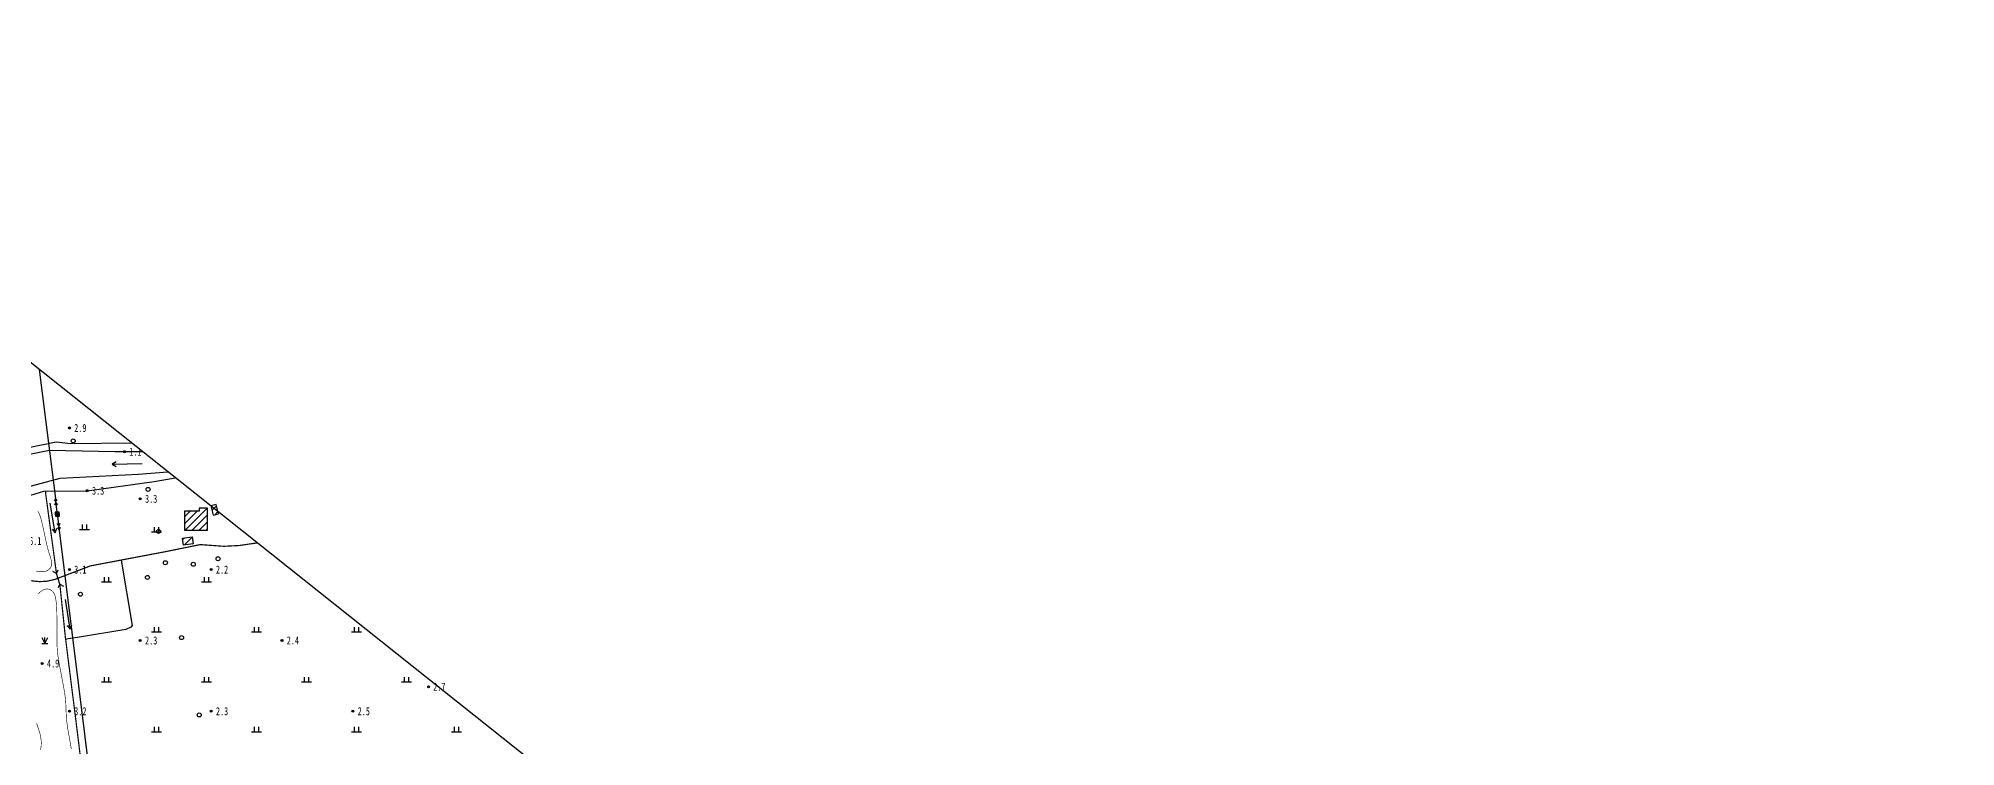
# Model space of a CAD drawing. Header units: metres. Extents: x 494039 to 619385, y 3351420 to 3402703.
# Drawn here: x 582497 to 583456, y 3396772 to 3397126 of the extents above; entities that cross this region are included whole.
import ezdxf
from ezdxf.enums import TextEntityAlignment as Align

# ---------------------------------------------------------------- set-up
doc = ezdxf.new("R2010")
doc.units = ezdxf.units.M
for name, pattern in [('2180', [0]), ('4430', [0]), ('8521', [0])]:
    doc.linetypes.add(name, pattern=pattern)
for name, color, linetype in [('210100', 130, 'Continuous'), ('220200', 130, 'Continuous'), ('220900', 130, '2180'), ('261301', 141, 'Continuous'), ('310300', 8, 'Continuous'), ('440300', 8, '4430'), ('510301', 8, 'Continuous'), ('510303', 8, 'Continuous'), ('541000', 8, 'Continuous'), ('720100', 8, 'Continuous'), ('760201', 8, '8521'), ('810302', 8, 'Continuous'), ('820200', 8, 'Continuous'), ('范围线', 8, 'Continuous')]:
    doc.layers.add(name, color=color, linetype=linetype)
doc.layers.add('710101', color=8, linetype='Continuous', lineweight=0)
pattern_1 = [(45, (0, 0), (-1.767766953, 1.767766953), [])]

# ---------------------------------------------------------------- blocks, each defined once
blk = doc.blocks.new('gc170')
at = {"linetype": 'Continuous'}
blk.add_circle((0, 0), 0.5, dxfattribs=at)
blk = doc.blocks.new('gc002')
at = {"linetype": 'Continuous'}
blk.add_hatch(color=256, dxfattribs=at).paths.add_polyline_path([(0.5, 0.5), (-0.5, 0.5), (-0.5, -0.5), (0.5, -0.5)])
blk.add_lwpolyline([(-0.5, -0.5), (0.5, -0.5), (0.5, 0.5), (-0.5, 0.5), (-0.5, -0.5)])
blk = doc.blocks.new('gu')
at = {"flags": 128}
for points in [[(3.75, 0), (-3.75, 0)], [(2.71, -0.6), (3.75, 0), (3.75, 0), (2.71, 0.6)]]:
    blk.add_lwpolyline(points, dxfattribs=at)
blk = doc.blocks.new('p_point')
for radius in [0.25, 0.2, 0.15, 0.1, 0.05]:
    blk.add_circle((0, 0), radius)
blk.add_point((0, 0))
blk = doc.blocks.new('vm')
at = {"linetype": 'Continuous'}
for p, q in [((1.25, 0), (-1.25, 0)), ((-0.5, 0), (-0.5, 1.3)), ((0.5, 1.3), (0.5, 0))]:
    blk.add_line(p, q, dxfattribs=at)
blk = doc.blocks.new('gc124')
for p, q in [((-0.75, 1.5), (0, 0)), ((-0.75, 0), (0.75, 0)), ((0, 0), (0, 1.5)), ((0, 0), (0.75, 1.5))]:
    blk.add_line(p, q)
blk = doc.blocks.new('gc013a')
at = {"linetype": 'Continuous'}
blk.add_line((0.5, 0), (4, 0), dxfattribs=at)
at = {"linetype": 'Continuous', "flags": 128}
for points in [[(2.31, -0.4), (3, 0), (2.31, 0.4)], [(3.31, -0.4), (4, 0), (3.31, 0.4)]]:
    blk.add_lwpolyline(points, dxfattribs=at)
blk = doc.blocks.new('1-3&1-4')
at = {"layer": '310300', "linetype": 'Continuous'}
h = blk.add_hatch(dxfattribs=at)
h.set_pattern_fill('ANSI31', color=8, scale=20, style=0)
h.set_pattern_definition(pattern_1)
h.paths.add_polyline_path([(582581.7934, 3396880.4107), (582581.7455, 3396891.4266), (582577.6134, 3396891.4087), (582577.6199, 3396889.9045), (582570.239, 3396889.8724), (582570.2803, 3396880.3607)])
h = blk.add_hatch(dxfattribs=at)
h.set_pattern_fill('ANSI31', color=8, scale=20, style=0)
h.set_pattern_definition(pattern_1)
h.paths.add_polyline_path([(582584.7175, 3396887.8918), (582587.3656, 3396888.5915), (582586.1606, 3396893.152), (582583.5124, 3396892.4523)])
h = blk.add_hatch(dxfattribs=at)
h.set_pattern_fill('ANSI31', color=8, scale=20, style=0)
h.set_pattern_definition(pattern_1)
h.paths.add_polyline_path([(582574.1429, 3396877.0462), (582574.6226, 3396873.5593), (582569.7452, 3396872.8884), (582569.2655, 3396876.3753)])
at = {"layer": '210100', "color": 141, "linetype": 'Continuous', "flags": 128}
for points in [[(582549.3533, 3396919.5867), (582535.4536, 3396919.6054), (582502.7865, 3396920.2244), (582486.2169, 3396916.7767), (582478.3352, 3396912.5175), (582471.6049, 3396908.956)], [(582473.1334, 3396897.0956), (582478.8723, 3396898.4324), (582508.1823, 3396906.4334), (582547.2198, 3396908.3211), (582561.9276, 3396909.5814)]]:
    blk.add_lwpolyline(points, dxfattribs=at)
at = {"layer": '220200', "color": 141, "linetype": 'Continuous', "const_width": 0.6, "flags": 128}
for points in [[(582506.2935, 3396858.6998), (582500.8621, 3396898.9833), (582500.9814, 3396899.7871)], [(582521.6357, 3396739.5378), (582516.1058, 3396784.426), (582510.7609, 3396826.6927), (582507.9978, 3396853.2735)]]:
    blk.add_lwpolyline(points, dxfattribs=at)
at = {"layer": '220900', "color": 141, "linetype": 'Continuous'}
for p, q in [((582506.2935, 3396858.6998), (582504.5205, 3396859.6253)), ((582506.2935, 3396858.6998), (582507.219, 3396860.4728)), ((582507.9978, 3396853.2735), (582507.0723, 3396851.5005)), ((582507.9978, 3396853.2735), (582509.7708, 3396852.348))]:
    blk.add_line(p, q, dxfattribs=at)
at = {"layer": '220900', "color": 141, "linetype": '2180', "flags": 128}
blk.add_lwpolyline([(582507.9978, 3396853.2735), (582506.2935, 3396858.6998)], dxfattribs=at)
at = {"layer": '310300', "color": 8, "linetype": 'Continuous', "flags": 128}
for points, elevation in [([(582581.7934, 3396880.4107), (582581.7455, 3396891.4266), (582577.6134, 3396891.4087), (582577.6199, 3396889.9045), (582570.239, 3396889.8724), (582570.2803, 3396880.3607)], 6.7846), ([(582584.7175, 3396887.8918), (582587.3656, 3396888.5915), (582586.1606, 3396893.152), (582583.5124, 3396892.4523)], 5.8204)]:
    blk.add_lwpolyline(points, close=True, dxfattribs=dict(at, elevation=elevation))
blk.add_lwpolyline([(582574.1429, 3396877.0462), (582574.6226, 3396873.5593), (582569.7452, 3396872.8884), (582569.2655, 3396876.3753)], close=True, dxfattribs=at)
at = {"layer": '440300', "color": 8, "linetype": '4430', "const_width": 0.6, "flags": 128}
blk.add_lwpolyline([(582477.3613, 3396857.5873), (582485.4461, 3396857.2311), (582492.8652, 3396855.0633), (582497.9159, 3396854.5916), (582501.4217, 3396854.777), (582505.4381, 3396855.6647), (582523.268, 3396862.4645), (582560.7384, 3396869.5684), (582578.1902, 3396873.1139), (582589.9812, 3396872.2679), (582597.7329, 3396872.6556), (582606.6823, 3396873.9705)], dxfattribs=at)
at = {"layer": '541000', "color": 8, "linetype": 'Continuous'}
for p, q in [((582497.7331, 3396960.6604), (582505.7466, 3396896.2544)), ((582507.7138, 3396880.3758), (582538.3574, 3396631.9401))]:
    blk.add_line(p, q, dxfattribs=at)
at = {"layer": '710101', "color": 8, "linetype": 'Continuous', "const_width": 0.3, "elevation": 4, "flags": 128}
for points in [[(582496.9747, 3396889.8441), (582497.4625, 3396889.0111), (582497.9612, 3396887.8829), (582498.4808, 3396886.3346), (582498.7528, 3396885.3671), (582499.5559, 3396882.0427), (582501.0684, 3396874.8496), (582501.8365, 3396871.556), (582502.4993, 3396869.207), (582503.3475, 3396866.6555), (582503.7598, 3396865.1417), (582503.9185, 3396864.0627), (582503.9308, 3396863.5345), (582503.8396, 3396862.7613), (582503.7349, 3396862.3851), (582503.4749, 3396861.8081), (582503.103, 3396861.2589), (582502.5792, 3396860.7013), (582502.1395, 3396860.3521), (582501.6648, 3396860.07), (582501.1693, 3396859.8572), (582500.6561, 3396859.7046), (582499.5859, 3396859.5491), (582499.0332, 3396859.5334), (582497.9011, 3396859.6006), (582496.1571, 3396859.8906)], [(582498.3998, 3396770.43), (582498.6483, 3396772.5574), (582498.7097, 3396774.1993), (582498.5931, 3396775.8039), (582498.1612, 3396778.0621), (582497.5302, 3396780.3045), (582496.3857, 3396783.6536)], [(582496.953, 3396848.3966), (582498.3988, 3396849.6199), (582499.2856, 3396850.2131), (582499.7111, 3396850.4423), (582500.4431, 3396850.7386), (582501.3959, 3396850.9146), (582501.7566, 3396850.9139), (582502.4786, 3396850.806), (582503.1748, 3396850.5611), (582503.4928, 3396850.3947), (582504.077, 3396849.9815), (582504.7317, 3396849.2918), (582505.1393, 3396848.6484), (582505.3235, 3396848.2658), (582505.6425, 3396847.3756), (582505.9348, 3396846.0922), (582506.244, 3396843.7359), (582506.45, 3396840.6206), (582506.5402, 3396835.9814), (582506.5581, 3396824.1906), (582506.6257, 3396822.1468), (582506.7973, 3396819.5973), (582507.0262, 3396817.6058), (582507.5677, 3396814.1287), (582509.7246, 3396802.7227), (582510.166, 3396800.2392), (582510.69, 3396796.7528), (582510.9012, 3396794.7518), (582510.9993, 3396793.2388), (582511.183, 3396788.0129), (582511.284, 3396786.332), (582511.4373, 3396784.7397), (582511.9304, 3396781.1731), (582513.732, 3396770.9041)]]:
    blk.add_lwpolyline(points, dxfattribs=at)
at = {"layer": '760201', "color": 8, "linetype": '8521', "flags": 128}
for points in [[(582543.9947, 3396923.8504), (582513.5094, 3396923.6007), (582506.2314, 3396924.3041), (582484.9228, 3396919.959), (582475.3249, 3396915.6394), (582476.3427, 3396913.2161), (582472.8094, 3396911.732), (582471.3653, 3396910.8155)], [(582473.8059, 3396891.8773), (582500.0664, 3396899.7735), (582521.6734, 3396900.0944), (582555.1947, 3396904.6241), (582565.6877, 3396906.5895)], [(582538.6559, 3396865.3818), (582544.2299, 3396832.6415), (582543.5066, 3396831.8551), (582540.9651, 3396830.6947), (582516.8498, 3396826.6052), (582512.1953, 3396825.9784), (582510.8924, 3396825.6529)]]:
    blk.add_lwpolyline(points, dxfattribs=at)
at = {"layer": '范围线', "color": 8, "flags": 128}
blk.add_lwpolyline([(580974.9971, 3398172.2884), (580158.1729, 3397748.7629), (583102.2681, 3395406.1495), (589376.9328, 3392493.3034), (594318.9563, 3392016.403), (594002.9657, 3392059.9931), (593709.5027, 3392110.274), (593489.39, 3392154.2585), (593446.55, 3392164.1073), (593184.0367, 3392224.4585), (592856.0894, 3392311.9807), (592630.9821, 3392379.424), (592345.2786, 3392474.0542), (592112.8421, 3392558.6278), (591835.9381, 3392668.5492), (591571.4074, 3392783.2499), (591303.4331, 3392909.9936), (591275.2655, 3392923.316), (591065.2798, 3393031.2284), (591019.813, 3393054.5939), (590886.2864, 3393127.1825), (590776.1303, 3393189.2284), (589711.9005, 3393302.4152), (583546.9224, 3396125.8295)], close=True, dxfattribs=at)
at = {"layer": '261301', "color": 141, "linetype": 'Continuous', "xscale": 2, "yscale": 2}
for p, rotation in [((582541.6139, 3396913.4782, 0.9104), 181.089040729048), ((582504.4526, 3396886.4422, 1.0068), 279.6034040238417), ((582511.9844, 3396838.1822, 1.0068), 279.2023335672502)]:
    blk.add_blockref('gu', p, dxfattribs=dict(at, rotation=rotation))
at = {"layer": '510301', "color": 8, "linetype": 'Continuous', "xscale": 2, "yscale": 2}
for p in [(582514.6789, 3396924.9931, 3.5247), (582552.1133, 3396900.7643, 3.4012), (582557.3161, 3396879.679, 3.4235), (582560.7629, 3396864.039, 2.9442), (582574.7054, 3396863.2766, 2.9219), (582587.0682, 3396866.0304, 3.0557), (582551.7775, 3396856.6902, 2.8327), (582518.3073, 3396848.2989, 3.6019), (582568.8381, 3396826.5796, 2.9962), (582577.6846, 3396787.876, 2.7519)]:
    blk.add_blockref('gc170', p, dxfattribs=at)
at = {"layer": '510303', "color": 8, "linetype": 'Continuous', "xscale": 2, "yscale": 2, "rotation": 2.584039656040014}
blk.add_blockref('gc002', (582506.7344, 3396888.3156, 3.9776), dxfattribs=at)
at = {"layer": '541000', "color": 8, "linetype": 'Continuous', "xscale": 2, "yscale": 2}
for rotation in [97.09238819583106, 277.0317234030599]:
    blk.add_blockref('gc013a', (582506.7344, 3396888.3156), dxfattribs=dict(at, rotation=rotation))
blk.add_blockref('gc170', (582506.7344, 3396888.3156), dxfattribs=at)
at = {"layer": '720100', "color": 8, "linetype": 'Continuous', "xscale": 2, "yscale": 2, "zscale": 2}
for p in [(582512.7729, 3396931.4642, 2.9034), (582540.3143, 3396919.5989, 1.1), (582521.6734, 3396900.0944, 3.3112), (582548.2002, 3396896.0368, 3.3155), (582512.7727, 3396860.6094, 3.1327), (582583.6275, 3396860.6095, 2.23), (582548.2, 3396825.182, 2.2821), (582619.0548, 3396825.1822, 2.412), (582499.1487, 3396813.6512, 4.9336), (582692.2559, 3396801.9909, 2.7258), (582512.7726, 3396789.7546, 3.2391), (582583.6274, 3396789.7547, 2.3022), (582654.4822, 3396789.7549, 2.4579)]:
    blk.add_blockref('p_point', p, dxfattribs=at)
at = {"layer": '810302', "color": 8, "linetype": 'Continuous', "xscale": 2, "yscale": 2}
for p in [(582520.3295, 3396880.5212, 3.0856), (582556.2915, 3396879.2666), (582531.2915, 3396854.2666), (582581.2915, 3396854.2666), (582556.2915, 3396829.2666), (582606.2915, 3396829.2666), (582656.2915, 3396829.2666), (582531.2915, 3396804.2666), (582581.2915, 3396804.2666), (582631.2915, 3396804.2666), (582681.2915, 3396804.2666), (582556.2915, 3396779.2666), (582606.2915, 3396779.2666), (582656.2915, 3396779.2666), (582706.2915, 3396779.2666)]:
    blk.add_blockref('vm', p, dxfattribs=at)
at = {"layer": '820200', "color": 8, "linetype": 'Continuous', "xscale": 2, "yscale": 2}
blk.add_blockref('gc124', (582500.4333, 3396823.6797, 4.6637), dxfattribs=at)
at = {"layer": '720100', "color": 8, "width": 0.75}
for s, p in [('2.9', (582515.1729, 3396931.4642, 2.9034)), ('1.1', (582542.7143, 3396919.5989, 1.1)), ('3.3', (582524.0734, 3396900.0944, 3.3112)), ('3.3', (582550.6002, 3396896.0368, 3.3155)), ('6.1', (582492.6437, 3396874.9426, 6.1345)), ('3.1', (582515.1727, 3396860.6094, 3.1327)), ('2.2', (582586.0275, 3396860.6095, 2.23)), ('2.3', (582550.6, 3396825.182, 2.2821)), ('2.4', (582621.4548, 3396825.1822, 2.412)), ('4.9', (582501.5487, 3396813.6512, 4.9336)), ('2.7', (582694.6559, 3396801.9909, 2.7258)), ('3.2', (582515.1726, 3396789.7546, 3.2391)), ('2.3', (582586.0274, 3396789.7547, 2.3022)), ('2.5', (582656.8822, 3396789.7549, 2.4579))]:
    blk.add_text(s, height=4, dxfattribs=at).set_placement(p, align=Align.MIDDLE_LEFT)

msp = doc.modelspace()

# ---------------------------------------------------------------- block references
msp.add_blockref('1-3&1-4', (0, 0))

doc.saveas('drawing.dxf')
